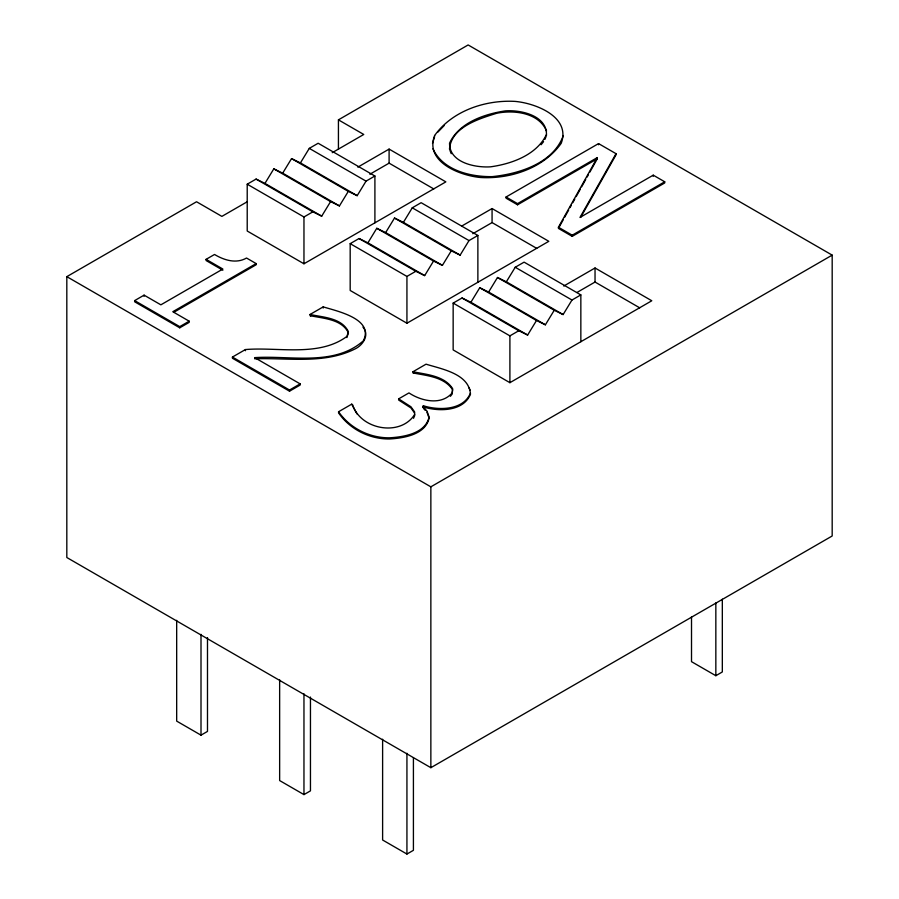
<?xml version="1.0" encoding="UTF-8"?>
<svg xmlns="http://www.w3.org/2000/svg" width="899" height="899" viewBox="0 0 899 899"><rect width="100%" height="100%" fill="white"/><g stroke="black" fill="none" stroke-linecap="round" stroke-linejoin="round"><path stroke-width="1.35" d="M449.466 149.178C451.309 127.096 478.774 118.882 496.799 113.252C514.206 109.768 538.793 112.69 546.57 131.007M546.435 135.76C547.794 115.713 521.128 109.7 505.373 110.88C484.347 114.038 459.041 122.612 449.545 143.177C449.253 162.607 475.088 167.832 490.517 166.832C511.677 163.91 536.636 154.965 546.435 134.592M432.498 143.357L434.633 136.67M563.336 135.524C553.245 163.303 519.105 173.9 492.135 176.631C470.267 176.912 442.915 170.361 432.925 148.796M346.902 337.586L348.419 332.866C341.732 318.988 323.258 318.527 310.031 315.65L310.031 314.481L323.202 306.874C336.9 311.144 374.422 318.853 363.32 340.845C334.001 366.691 290.197 355.24 254.675 357.633L300.154 383.884L300.154 385.053L289.523 391.189L232.425 358.229L232.425 357.06L245.416 349.554C277.96 346.812 318.898 357.285 346.902 336.417L348.419 331.697C341.732 317.808 323.258 317.347 310.031 314.481M470.469 393.043C463.446 410.427 438.881 410.596 423.508 405.82L422.631 406.326L426.958 411.045L429.093 416.945C425.53 433.498 403.808 436.993 389.458 437.813C369.601 438.038 349.868 428.171 338.575 411.742L351.689 404.168L352.554 404.674C360.499 429.801 400.527 436.993 414.675 414.461M544.884 139.424L545.918 136.974M413.529 418.305L414.675 415.63L414.563 411.843L410.955 406.786L398.65 398.864L398.65 400.033L410.955 407.955L414.563 413.012M506.047 197.005L598.554 143.593L616.017 153.673L579.979 217.446L653.236 175.159L664.721 181.789L664.721 182.958L572.213 236.37L558.425 228.402L558.425 227.233L597.318 157.583L517.543 203.635L506.047 197.005L506.047 198.173L517.543 204.803L597.318 158.752L597.318 157.583M559.111 227.189L563.201 219.85M564.561 217.412L568.662 210.074M570.022 207.635L571.393 205.186M572.753 202.747L574.798 199.072M576.169 196.634L580.26 189.296M581.619 186.857L585.721 179.519M587.081 177.081L588.452 174.631M589.811 172.192L597.318 158.752M580.664 217.412L616.017 154.842L616.017 153.673M357.836 167.147L389.098 149.099L445.848 181.868L303.963 263.778L247.214 231.021L247.214 184.205L256.08 179.081L264.947 183.385L273.813 168.843L282.691 173.147L339.44 205.916L348.306 191.375L357.173 195.679L366.039 181.137L374.905 176.013L374.905 222.828M282.691 173.147L291.557 158.606L300.423 162.91L357.173 195.679M300.423 162.91L309.29 148.369L318.156 143.244L374.905 176.013M256.08 179.081L312.841 211.849L321.707 216.153L330.574 201.612L339.44 205.916M462.007 225.907L492.068 208.546L548.817 241.314L406.932 323.224L350.183 290.467L350.183 243.651L359.049 238.538L367.916 242.831L376.782 228.29L385.649 232.594L442.409 265.362L451.276 250.821L460.142 255.125L469.008 240.584L477.875 235.459L477.875 282.275M385.649 232.594L394.515 218.052L403.393 222.356L460.142 255.125M403.393 222.356L412.259 207.815L421.125 202.691L477.875 235.459M359.049 238.538L415.799 271.296L424.665 275.6L433.543 261.058L442.409 265.362M563.774 286.039L595.037 267.992L651.786 300.76L509.902 382.682L453.152 349.913L453.152 303.098L462.019 297.985L470.885 302.278L479.751 287.747L488.618 292.04L545.378 324.809L554.245 310.267L563.111 314.571L571.978 300.03L580.844 294.906L580.844 341.721M488.618 292.04L497.484 277.499L506.351 281.803L563.111 314.571M506.351 281.803L515.228 267.261L524.095 262.148L580.844 294.906M462.019 297.985L518.768 330.742L527.634 335.046L536.501 320.505L545.378 324.809M437.847 132.142L444.106 125.635M450.388 396.313L452.118 394.133L452.647 389.806C444.23 376.827 426.699 375.715 412.944 372.916L412.944 371.748L426.047 364.174C441.746 369.084 469.132 373.714 470.469 394.223C463.446 411.607 438.881 411.764 423.508 406.989L422.631 407.494M541.097 144.739L543.547 141.671M338.429 149.335L338.429 119.848L468.143 44.95L832.182 255.125L832.182 535.984L430.857 767.69L66.818 557.515L66.818 276.656L196.544 201.758L221.873 216.389L247.349 201.691M332.237 152.673L363.758 134.468L338.429 119.848M174.001 312.189L256.159 264.755L256.159 263.587L172.788 311.717L189.195 321.19L189.195 322.359L179.744 327.809L134.648 301.772L134.648 300.603L144.087 295.142L160.865 304.828L222.862 269.037L206.085 259.35L206.085 260.519L222.862 270.206M206.085 259.35L214.535 254.473C224.076 260.193 236.134 264.048 246.528 258.024L256.159 263.587M369.86 174.249L389.098 163.146L433.779 188.936M247.214 184.205L303.963 216.974L312.841 211.849M134.648 300.603L179.744 326.64L189.195 321.19M472.829 233.695L492.068 222.592L536.748 248.382M350.183 243.651L406.932 276.42L415.799 271.296M232.425 357.06L289.523 390.02L300.154 383.884M558.425 227.233L572.213 235.201L664.721 181.789M577.001 292.456L595.037 282.039L639.706 307.829M398.65 398.864L408.966 392.908C421.215 401.123 441.252 405.674 452.118 392.964L452.647 388.638C444.23 375.658 426.699 374.546 412.944 371.748M453.152 303.098L509.902 335.866L518.768 330.742M66.818 276.656L430.857 486.831L832.182 255.125M176.676 620.321L176.676 721.11L201.005 735.157L207.489 731.415L207.489 637.616M279.645 679.768L279.645 780.557L303.963 794.604L310.458 790.862L310.458 697.062M382.614 739.214L382.614 840.003L406.932 854.05L413.416 850.308L413.416 757.913M691.511 616.871L691.511 661.664L715.84 675.711L722.324 671.958L722.324 599.172M254.675 358.802C287.837 357.645 323.741 364.41 354.633 349.149C362.645 345.564 369.995 335.057 362.971 327.157M309.29 148.369L366.039 181.137M412.259 207.815L469.008 240.584M515.228 267.261L571.978 300.03M291.557 158.606L348.306 191.375M394.515 218.052L451.276 250.821M497.484 277.499L554.245 310.267M273.813 168.843L330.574 201.612M376.782 228.29L433.543 261.058M479.751 287.747L536.501 320.505M264.947 183.385L321.707 216.153M367.916 242.831L424.665 275.6M470.885 302.278L527.634 335.046M423.496 408.438L425.227 410.326M356.959 413.911L351.689 404.168M469.031 387.806L470.166 390.245M449.916 150.313L451.242 153.695M426.958 412.214L429.093 418.114C425.53 434.667 403.808 438.161 389.458 438.982C369.601 439.206 349.868 429.34 338.575 412.911L338.575 411.742M715.84 602.914L715.84 675.711M653.236 175.159L653.236 176.328M598.554 143.593L598.554 144.761M595.037 267.992L595.037 282.039M572.213 235.201L572.213 236.37M517.543 203.635L517.543 204.803M509.902 335.866L509.902 382.682M492.068 208.546L492.068 222.592M430.857 486.831L430.857 767.69M423.508 405.82L423.508 406.989M413.686 372.175L413.686 373.343M406.932 276.42L406.932 323.224M406.932 753.261L406.932 854.05M389.098 149.099L389.098 163.146M323.202 306.874L323.202 308.042M310.706 314.875L310.706 316.043M303.963 216.974L303.963 263.778M303.963 693.803L303.963 794.604M289.523 390.02L289.523 391.189M245.416 349.554L245.416 350.734M201.005 634.357L201.005 735.157M179.744 326.64L179.744 327.809M144.087 295.142L144.087 296.322M434.633 135.502C424.474 161.842 459.816 175.575 480.392 177.496C510.171 179.306 543.49 168.315 561.201 143.334C571.09 116.96 535.714 103.205 515.06 101.396C485.415 99.755 452.354 110.712 434.633 135.502"/></g></svg>
